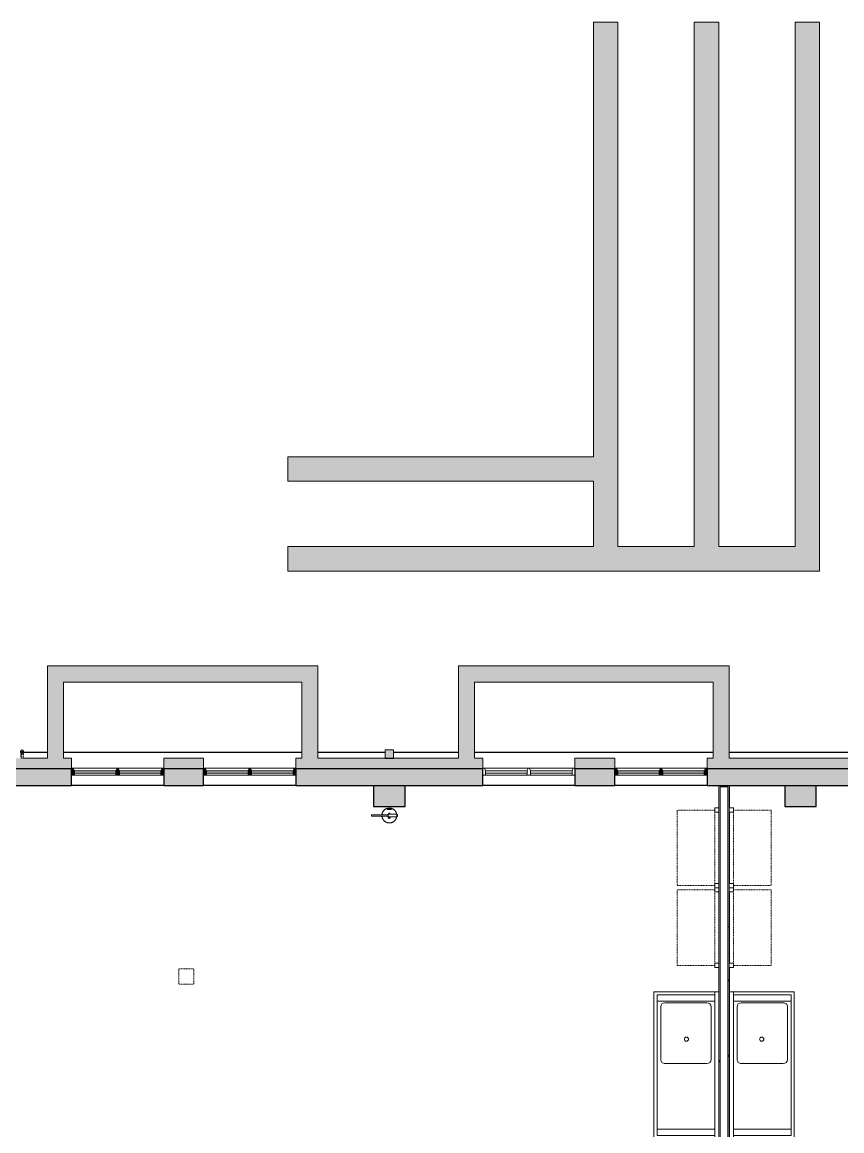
# Model space of a CAD drawing. Header units: inches. Extents: x -3640 to -1418, y -3630 to 137.
# Drawn here: x -3375 to -2985, y -391 to 137 of the extents above; entities that cross this region are included whole.
import ezdxf

# ---------------------------------------------------------------- set-up
doc = ezdxf.new("R2010")
doc.units = ezdxf.units.IN
doc.header["$MEASUREMENT"] = 0
for name, pattern in [('Dash 1_16_', [0.125, 0.0625, -0.0625]), ('Dash dot', [0.625, 0.25, -0.1875, 0, -0.1875]), ('Hidden Equipment- BSALS', [0.0625, 0.03125, -0.03125])]:
    doc.linetypes.add(name, pattern=pattern)
for name, color, linetype, lineweight in [('A-GENM', 13, 'Continuous', 9), ('A-GLAZ-CURT', 52, 'Continuous', 13), ('A-GLAZ-CWMG', 51, 'Continuous', 13), ('A-WALL', 113, 'Continuous', 13), ('A-WALL-PATT', 111, 'Continuous', 13), ('I-WALL', 2, 'Continuous', 13), ('L-SITE-WALL', 31, 'Continuous', 13), ('P-SANR-FIXT', 6, 'Continuous', 13), ('Q-SPCQ', 91, 'Continuous', 13), ('S-COLS', 52, 'Continuous', 13)]:
    doc.layers.add(name, color=color, linetype=linetype, lineweight=lineweight)
pattern_1 = [(0, (0, 0), (30.72, 7.68), [1.267, -21.773, 1.267, -21.773, -122.88]), (0, (0, 0), (30.72, 7.68), [-46.08, 1.267, -44.813, 1.267, -21.773, -53.76]), (0, (0, 0), (30.72, 7.68), [-115.2, 1.267, -14.093, 1.267, -37.133]), (120, (11.52, 3.84), (-22.011075, 22.7643), [1.267, -21.773, 1.267, -21.773, -122.88]), (120, (11.52, 3.84), (-22.011075, 22.7643), [-46.08, 1.267, -44.813, 1.267, -21.773, -53.76]), (120, (11.52, 3.84), (-22.011075, 22.7643), [-115.2, 1.267, -14.093, 1.267, -37.133]), (240, (15.36, 19.2), (-8.708925, -30.4443), [1.267, -21.773, 1.267, -21.773, -122.88]), (240, (15.36, 19.2), (-8.708925, -30.4443), [-46.08, 1.267, -44.813, 1.267, -21.773, -53.76]), (240, (15.36, 19.2), (-8.708925, -30.4443), [-115.2, 1.267, -14.093, 1.267, -37.133])]

# ---------------------------------------------------------------- blocks, each defined once
blk = doc.blocks.new('15830016-STRUCT_MARTINEZ-MOORE_CENTRAL_v2018_rvt-1-DIMENSION PLAN - LEVEL 1 _567_ - 2__ - CAD')
at = {"layer": 'A-WALL-PATT', "lineweight": 20}
h = blk.add_hatch(color=10, dxfattribs=at)
h.paths.add_polyline_path([(-1639.4, -226.64), (-1639.4, -218.64), (-1709.4, -218.64), (-1709.4, -226.64), (-1647.4, -226.64)], flags=0)
h.paths.add_polyline_path([(-1753.4, -226.64), (-1753.4, -218.64), (-1872.9, -218.64), (-1872.9, -226.64), (-1765.39, -226.64)], flags=0)
h.paths.add_polyline_path([(-1916.9, -226.64), (-1916.9, -218.64), (-1935.9, -218.64), (-1935.9, -226.64), (-1918.15, -226.64)], flags=0)
h.paths.add_polyline_path([(-1979.9, -226.64), (-1979.9, -218.64), (-2068.9, -218.64), (-2068.9, -226.64), (-1994.53, -226.64)], flags=0)
h.paths.add_polyline_path([(-2112.9, -226.64), (-2112.9, -218.64), (-2131.9, -218.64), (-2131.9, -226.64)], flags=0)
h.paths.add_polyline_path([(-2175.9, -226.64), (-2175.9, -218.64), (-2264.9, -218.64), (-2264.9, -226.64), (-2212.9, -226.64)], flags=0)
h.paths.add_polyline_path([(-2308.9, -226.64), (-2308.9, -218.64), (-2327.9, -218.64), (-2327.9, -226.64)], flags=0)
h.paths.add_polyline_path([(-2371.9, -226.64), (-2371.9, -218.64), (-2460.9, -218.64), (-2460.9, -226.64), (-2376.44, -226.64)], flags=0)
h.paths.add_polyline_path([(-2504.9, -226.64), (-2504.9, -218.64), (-2523.9, -218.64), (-2523.9, -226.64)], flags=0)
h.paths.add_polyline_path([(-2567.9, -226.64), (-2567.9, -218.64), (-2656.9, -218.64), (-2656.9, -226.64), (-2604.9, -226.64)], flags=0)
h.paths.add_polyline_path([(-2700.9, -226.64), (-2700.9, -218.64), (-2719.9, -218.64), (-2719.9, -226.64)], flags=0)
h.paths.add_polyline_path([(-2763.9, -226.64), (-2763.9, -218.64), (-2852.9, -218.64), (-2852.9, -226.64), (-2796.55, -226.64)], flags=0)
h.paths.add_polyline_path([(-2896.9, -226.64), (-2896.9, -218.64), (-2915.9, -218.64), (-2915.9, -226.64), (-2911.12, -226.64)], flags=0)
h.paths.add_polyline_path([(-2959.9, -226.64), (-2959.9, -218.64), (-3048.9, -218.64), (-3048.9, -226.64), (-2987.5, -226.64)], flags=0)
h.paths.add_polyline_path([(-3092.9, -226.64), (-3092.9, -218.64), (-3111.9, -218.64), (-3111.9, -226.64)], flags=0)
h.paths.add_polyline_path([(-3155.9, -226.64), (-3155.9, -218.64), (-3244.9, -218.64), (-3244.9, -226.64), (-3178.46, -226.64)], flags=0)
h.paths.add_polyline_path([(-3293.03, -226.64), (-3288.9, -226.64), (-3288.9, -218.64), (-3307.9, -218.64), (-3307.9, -226.64)], flags=0)
h.paths.add_polyline_path([(-3351.9, -226.64), (-3351.9, -218.64), (-3471.4, -218.64), (-3471.4, -226.64), (-3369.41, -226.64)], flags=0)
h.paths.add_polyline_path([(-3522.17, -226.64), (-3515.4, -226.64), (-3515.4, -218.64), (-3577.4, -218.64), (-3577.4, -226.64)], flags=0)
at = {"layer": 'S-COLS', "lineweight": 5}
for points in [[(-3192.9, -236.64), (-3192.9, -226.64), (-3207.9, -226.64), (-3207.9, -236.64), (-3197.55, -236.64)], [(-2996.9, -236.64), (-2996.9, -226.64), (-3011.9, -226.64), (-3011.9, -236.64)]]:
    blk.add_hatch(color=50, dxfattribs=at).paths.add_polyline_path(points, flags=0)
at = {"layer": 'A-WALL', "color": 253, "lineweight": 25}
for p, q in [((-3374.68, -210.64), (-3363.4, -210.64)), ((-3355.77, -210.64), (-3242.02, -210.64)), ((-3234.4, -210.64), (-3202.4, -210.64)), ((-3198.4, -210.64), (-3167.4, -210.64)), ((-3159.77, -210.64), (-3046.02, -210.64)), ((-3038.4, -210.64), (-2971.4, -210.64)), ((-3307.9, -226.64), (-3351.9, -226.64)), ((-3244.9, -226.64), (-3288.9, -226.64)), ((-3111.9, -226.64), (-3155.9, -226.64)), ((-3048.9, -226.64), (-3092.9, -226.64))]:
    blk.add_line(p, q, dxfattribs=at)
at = {"layer": 'L-SITE-WALL', "color": 253, "lineweight": 25}
for p, q in [((-3351.9, -218.64), (-3471.4, -218.64)), ((-3351.9, -226.64), (-3351.9, -218.64)), ((-3288.9, -218.64), (-3307.9, -218.64)), ((-3307.9, -218.64), (-3307.9, -226.64)), ((-3288.9, -226.64), (-3288.9, -218.64)), ((-3155.9, -218.64), (-3244.9, -218.64)), ((-3244.9, -218.64), (-3244.9, -226.64)), ((-3155.9, -226.64), (-3155.9, -218.64)), ((-3092.9, -218.64), (-3111.9, -218.64)), ((-3111.9, -218.64), (-3111.9, -226.64)), ((-3092.9, -226.64), (-3092.9, -218.64)), ((-2959.9, -218.64), (-3048.9, -218.64)), ((-3048.9, -218.64), (-3048.9, -226.64)), ((-3388.9, -226.64), (-3351.9, -226.64)), ((-3307.9, -226.64), (-3288.9, -226.64)), ((-3244.9, -226.64), (-3207.9, -226.64)), ((-3207.9, -226.64), (-3192.9, -226.64)), ((-3192.9, -226.64), (-3155.9, -226.64)), ((-3111.9, -226.64), (-3092.9, -226.64)), ((-3048.9, -226.64), (-3011.9, -226.64)), ((-3011.9, -226.64), (-2996.9, -226.64)), ((-2996.9, -226.64), (-2959.9, -226.64))]:
    blk.add_line(p, q, dxfattribs=at)
at = {"layer": 'S-COLS', "color": 9}
for p, q in [((-3192.9, -226.64), (-3207.9, -226.64)), ((-2996.9, -226.64), (-3011.9, -226.64))]:
    blk.add_line(p, q, dxfattribs=at)
at = {"layer": 'S-COLS', "color": 253, "lineweight": 25}
for p, q in [((-3207.9, -226.64), (-3207.9, -236.64)), ((-3192.9, -236.64), (-3192.9, -226.64)), ((-3011.9, -226.64), (-3011.9, -236.64)), ((-2996.9, -236.64), (-2996.9, -226.64)), ((-3207.9, -236.64), (-3192.9, -236.64)), ((-3011.9, -236.64), (-2996.9, -236.64))]:
    blk.add_line(p, q, dxfattribs=at)
blk = doc.blocks.new('Mild Climate Hose Bibb - 24CP-V75-DIMENSION PLAN - LEVEL 1 _567_ - 2__ - CAD')
at = {"layer": 'P-SANR-FIXT', "color": 151, "linetype": 'Dash dot', "lineweight": 9}
for p, q in [((-3376.15, -210.59), (-3376.15, -210.64)), ((-3376.02, -210.14), (-3376.09, -210.53)), ((-3376.02, -210.8), (-3376.02, -210.96)), ((-3375.86, -211.2), (-3376.02, -211.58)), ((-3375.9, -209.98), (-3375.9, -210.12)), ((-3375.9, -210.73), (-3375.9, -211.44)), ((-3375.9, -211.02), (-3375.9, -211.4)), ((-3374.77, -211.58), (-3374.94, -211.2)), ((-3374.9, -210.12), (-3374.9, -209.98)), ((-3374.9, -211.44), (-3374.9, -210.73)), ((-3374.9, -211.4), (-3374.9, -210.97)), ((-3374.71, -210.53), (-3374.77, -210.14)), ((-3374.77, -210.96), (-3374.77, -210.8)), ((-3374.65, -210.64), (-3374.65, -210.59)), ((-3376.02, -211.58), (-3376.02, -211.77)), ((-3376.02, -211.58), (-3375.56, -211.58)), ((-3374.77, -211.77), (-3376.02, -211.77)), ((-3376.02, -211.77), (-3376.02, -212.64)), ((-3376.02, -211.77), (-3374.77, -211.77)), ((-3374.77, -212.64), (-3376.02, -212.64)), ((-3375.9, -212.64), (-3375.9, -213.64)), ((-3374.9, -213.64), (-3375.9, -213.64)), ((-3375.23, -211.58), (-3374.77, -211.58)), ((-3374.9, -213.64), (-3374.9, -212.64)), ((-3374.77, -211.77), (-3374.77, -211.58)), ((-3374.77, -212.64), (-3374.77, -211.77))]:
    blk.add_line(p, q, dxfattribs=at)
for centre, major_axis, start_param, end_param in [((-3375.4, -210.59), (0.75, 0), 2.861377, 4.712389), ((-3375.4, -210.64), (0.75, 0), 3.141593, 4.712389), ((-3375.4, -210.59), (0.695, 0), 3.018497, 4.712389), ((-3375.4, -210.2), (0.627, 0), 2.202732, 4.712389), ((-3375.4, -210.96), (0.625, 0), 2.879793, 3.789388), ((-3375.4, -210.25), (0.625, 0), 2.246036, 2.990299), ((-3375.4, -209.98), (0.5, 0), 1.570796, 3.141593), ((-3375.4, -210.11), (0.504, 0), 1.570796, 4.712389), ((-3375.4, -209.98), (0.5, 0), 0, 1.570796), ((-3375.4, -210.11), (0.504, 0), 4.712389, 7.853982), ((-3375.4, -210.2), (0.627, 0), 4.712389, 7.222046), ((-3375.4, -210.59), (0.75, 0), 4.712389, 6.563401), ((-3375.4, -210.59), (0.695, 0), 4.712389, 6.40628), ((-3375.4, -210.64), (0.75, 0), 4.712389, 6.283185), ((-3375.4, -210.25), (0.625, 0), 0.132973, 0.895556), ((-3375.4, -210.96), (0.625, 0), 5.759587, 6.544985)]:
    blk.add_ellipse(centre, major_axis=major_axis, ratio=0.707107, start_param=start_param, end_param=end_param, dxfattribs=at)
blk = doc.blocks.new('15830016-PLUMB_ENCOTECH_CENTRAL_v2018_rvt-1-DIMENSION PLAN - LEVEL 1 _567_ - 2__ - CAD')
at = {"color": 161, "linetype": 'Dash dot', "lineweight": 9}
blk.add_blockref('Mild Climate Hose Bibb - 24CP-V75-DIMENSION PLAN - LEVEL 1 _567_ - 2__ - CAD', (0, 0), dxfattribs=at)
blk = doc.blocks.new('System Panel - Winco Glass-384140-DIMENSION PLAN - LEVEL 1 _567_ - 2__ - CAD')
at = {"layer": 'A-GLAZ-CURT', "lineweight": 9}
blk.add_hatch(color=90, dxfattribs=at).paths.add_polyline_path([(-9.890625, 0), (9.890625, 0), (9.890625, 1), (-9.890625, 1)], flags=0)
at = {"layer": 'A-GLAZ-CURT', "lineweight": 20}
for p, q in [((9.890625, 1), (-9.890625, 1)), ((-9.890625, 1), (-9.890625, 0)), ((-9.890625, 0), (9.890625, 0)), ((9.890625, 0), (9.890625, 1))]:
    blk.add_line(p, q, dxfattribs=at)
blk = doc.blocks.new('Rectangular Mullion - Winco Accent Full_Left-384142-DIMENSION PLAN - LEVEL 1 _567_ - 2__ - CAD')
at = {"layer": 'A-GLAZ-CWMG', "lineweight": 9}
blk.add_hatch(color=90, dxfattribs=at).paths.add_polyline_path([(0, -2), (-1.38, -2), (-1.38, 0), (-0.79, 1.25), (0, 1.25)], flags=0)
at = {"layer": 'A-GLAZ-CWMG', "lineweight": 20}
for p, q in [((-1.38, 0), (-0.79, 1.25)), ((-1.38, -2), (-1.38, 0)), ((-0.79, 1.25), (0, 1.25)), ((0, 1.25), (0, -2)), ((0, -2), (-1.38, -2))]:
    blk.add_line(p, q, dxfattribs=at)
blk = doc.blocks.new('Rectangular Mullion - Winco Accent Full_Right-V17-DIMENSION PLAN - LEVEL 1 _567_ - 2__ - CAD')
at = {"layer": 'A-GLAZ-CWMG', "lineweight": 9}
for p, q in [((-1637.4, -762.98), (-1637.4, -782.77)), ((-1634.15, -762.4), (-1634.15, -783.35))]:
    blk.add_line(p, q, dxfattribs=at)
blk = doc.blocks.new('Rectangular Mullion - Winco Accent Full_Right-V18-DIMENSION PLAN - LEVEL 1 _567_ - 2__ - CAD')
at = {"layer": 'A-GLAZ-CWMG', "lineweight": 9}
for p, q in [((-1637.4, -741.52), (-1637.4, -761.3)), ((-1634.15, -740.93), (-1634.15, -761.88))]:
    blk.add_line(p, q, dxfattribs=at)
blk = doc.blocks.new('Rectangular Mullion - Winco Accent Full-384148-DIMENSION PLAN - LEVEL 1 _567_ - 2__ - CAD')
at = {"layer": 'A-GLAZ-CWMG', "lineweight": 9}
blk.add_hatch(color=90, dxfattribs=at).paths.add_polyline_path([(-0.84, -2), (-0.84, 0), (-0.26, 1.25), (0.26, 1.25), (0.84, 0), (0.84, -2)], flags=0)
at = {"layer": 'A-GLAZ-CWMG', "lineweight": 20}
for p, q in [((-0.84, 0), (-0.26, 1.25)), ((-0.84, -2), (-0.84, 0)), ((-0.26, 1.25), (0.26, 1.25)), ((0.26, 1.25), (0.84, 0)), ((0.84, 0), (0.84, -2)), ((0.84, -2), (-0.84, -2))]:
    blk.add_line(p, q, dxfattribs=at)
blk = doc.blocks.new('Rectangular Mullion - Winco Accent Full_Right-384151-DIMENSION PLAN - LEVEL 1 _567_ - 2__ - CAD')
at = {"layer": 'A-GLAZ-CWMG', "lineweight": 9}
blk.add_hatch(color=90, dxfattribs=at).paths.add_polyline_path([(0, -2), (0, 1.25), (-0.79, 1.25), (-1.38, 0), (-1.38, -2)], flags=0)
at = {"layer": 'A-GLAZ-CWMG', "lineweight": 20}
for p, q in [((-0.79, 1.25), (-1.38, 0)), ((-1.38, 0), (-1.38, -2)), ((0, 1.25), (-0.79, 1.25)), ((0, -2), (0, 1.25)), ((-1.38, -2), (0, -2))]:
    blk.add_line(p, q, dxfattribs=at)
blk = doc.blocks.new('Sink- Basin_Washboard- BSALS - 48_W-1679932-DIMENSION PLAN - LEVEL 1 _567_ - 2__ - CAD')
at = {"layer": 'P-SANR-FIXT', "lineweight": 9}
for p, q in [((-34.38, -18.16), (-34.38, 12.84)), ((34.92, 10.84), (-34.38, 10.84)), ((-32.88, 10.84), (-32.88, -16.66)), ((-29.88, 10.84), (-29.88, -16.66)), ((31.12, 10.84), (31.12, -16.66)), ((34.12, -16.66), (34.12, 10.84)), ((-29.13, 7.09), (-29.13, -12.91)), ((-2.13, 9.09), (-27.13, 9.09)), ((-0.13, 7.09), (-0.13, -12.91)), ((-27.13, -14.91), (-2.13, -14.91)), ((34.92, -18.16), (-34.38, -18.16)), ((-32.88, -16.66), (34.12, -16.66))]:
    blk.add_line(p, q, dxfattribs=at)
for centre, radius, start, end in [((-27.13, 7.09), 2, 90, 180), ((-2.13, 7.09), 2, 360, 90), ((-11.76, -2.66), 1, 0, 180), ((-11.76, -2.66), 1, 180, 360), ((-27.13, -12.91), 2, 180, 270), ((-2.13, -12.91), 2, 270, 0)]:
    blk.add_arc(centre, radius, start, end, dxfattribs=at)
blk = doc.blocks.new('Sink- Basin_Washboard- BSALS - 48_W-1696014-DIMENSION PLAN - LEVEL 1 _567_ - 2__ - CAD')
at = {"layer": 'P-SANR-FIXT', "lineweight": 9}
for p, q in [((34.92, 18.16), (-34.38, 18.16)), ((-34.38, 18.16), (-34.38, -12.84)), ((-32.88, -10.84), (-32.88, 16.66)), ((-32.88, 16.66), (34.12, 16.66)), ((-29.88, -10.84), (-29.88, 16.66)), ((31.12, -10.84), (31.12, 16.66)), ((34.12, 16.66), (34.12, -10.84)), ((-29.13, -7.09), (-29.13, 12.91)), ((-27.13, 14.91), (-2.13, 14.91)), ((-0.13, -7.09), (-0.13, 12.91)), ((-2.13, -9.09), (-27.13, -9.09)), ((34.92, -10.84), (-34.38, -10.84))]:
    blk.add_line(p, q, dxfattribs=at)
for centre, radius, start, end in [((-27.13, 12.91), 2, 90, 180), ((-2.13, 12.91), 2, 360, 90), ((-11.76, 2.66), 1, 0, 180), ((-11.76, 2.66), 1, 180, 360), ((-27.13, -7.09), 2, 180, 270), ((-2.13, -7.09), 2, 270, 0)]:
    blk.add_arc(centre, radius, start, end, dxfattribs=at)
blk = doc.blocks.new('Basic Wall _ B3-4 7_8_-BSALS - ___-3567889-DIMENSION PLAN - LEVEL 1 _567_ - 2__ - CAD')
at = {"layer": 'I-WALL', "lineweight": 20}
for p, q in [((-3043.4, -237.31), (-3043.4, -226.64)), ((-3043.4, -273.31), (-3043.4, -239.31)), ((-3043.4, -311.31), (-3043.4, -277.31)), ((-3043.4, -322.64), (-3043.4, -313.31)), ((-3043.27, -322.64), (-3043.4, -322.64))]:
    blk.add_line(p, q, dxfattribs=at)
blk = doc.blocks.new('Basic Wall _ B3-4 7_8_-BSALS - ___-3567888-DIMENSION PLAN - LEVEL 1 _567_ - 2__ - CAD')
at = {"layer": 'I-WALL', "lineweight": 20}
for p, q in [((-3038.27, -237.31), (-3038.27, -226.64)), ((-3038.27, -273.31), (-3038.27, -239.31)), ((-3038.27, -311.31), (-3038.27, -277.31)), ((-3038.27, -394.14), (-3038.27, -313.31))]:
    blk.add_line(p, q, dxfattribs=at)
blk = doc.blocks.new('Equip-Projector-Ceiling- BSALS - PROJECTOR-3867191-DIMENSION PLAN - LEVEL 1 _567_ - 2__ - CAD')
at = {"layer": 'Q-SPCQ', "linetype": 'Hidden Equipment- BSALS', "lineweight": 20}
for p, q in [((-3.65, -3.65), (-3.65, 3.65)), ((-3.65, 3.65), (3.65, 3.65)), ((3.65, 3.65), (3.65, -3.65)), ((3.65, -3.65), (-3.65, -3.65))]:
    blk.add_line(p, q, dxfattribs=at)
blk = doc.blocks.new('System Panel - Winco Glass-V81-DIMENSION PLAN - LEVEL 1 _567_ - 2__ - CAD')
at = {"layer": 'A-GLAZ-CURT', "lineweight": 20}
for p, q in [((9.890625, 1), (-9.890625, 1)), ((-9.890625, 1), (-9.890625, 0)), ((-9.890625, 0), (9.890625, 0)), ((9.890625, 0), (9.890625, 1))]:
    blk.add_line(p, q, dxfattribs=at)
blk = doc.blocks.new('Rectangular Mullion - Winco Accent Full_Left-V82-DIMENSION PLAN - LEVEL 1 _567_ - 2__ - CAD')
at = {"layer": 'A-GLAZ-CWMG', "lineweight": 20}
for p, q in [((-1.37, 0), (-0.79, 1.25)), ((-1.37, -2), (-1.37, 0)), ((-0.79, 1.25), (0, 1.25)), ((0, 1.25), (0, -2)), ((0, -2), (-1.37, -2))]:
    blk.add_line(p, q, dxfattribs=at)
blk = doc.blocks.new('Rectangular Mullion - Winco Accent Full_Right-V83-DIMENSION PLAN - LEVEL 1 _567_ - 2__ - CAD')
at = {"layer": 'A-GLAZ-CWMG', "lineweight": 9}
for p, q in [((-3133.63, -218.39), (-3112.69, -218.39)), ((-3133.05, -221.64), (-3113.27, -221.64))]:
    blk.add_line(p, q, dxfattribs=at)
blk = doc.blocks.new('Rectangular Mullion - Winco Accent Full_Right-V84-DIMENSION PLAN - LEVEL 1 _567_ - 2__ - CAD')
at = {"layer": 'A-GLAZ-CWMG', "lineweight": 9}
for p, q in [((-3155.1, -218.39), (-3134.16, -218.39)), ((-3154.52, -221.64), (-3134.74, -221.64))]:
    blk.add_line(p, q, dxfattribs=at)
blk = doc.blocks.new('Rectangular Mullion - Winco Accent Full-V85-DIMENSION PLAN - LEVEL 1 _567_ - 2__ - CAD')
at = {"layer": 'A-GLAZ-CWMG', "lineweight": 20}
for p, q in [((-0.84, 0), (-0.26, 1.25)), ((-0.84, -2), (-0.84, 0)), ((-0.26, 1.25), (0.26, 1.25)), ((0.26, 1.25), (0.84, 0)), ((0.84, 0), (0.84, -2)), ((0.84, -2), (-0.84, -2))]:
    blk.add_line(p, q, dxfattribs=at)
blk = doc.blocks.new('Rectangular Mullion - Winco Accent Full_Right-V86-DIMENSION PLAN - LEVEL 1 _567_ - 2__ - CAD')
at = {"layer": 'A-GLAZ-CWMG', "lineweight": 20}
for p, q in [((-0.79, 1.25), (-1.37, 0)), ((-1.37, 0), (-1.37, -2)), ((0, 1.25), (-0.79, 1.25)), ((0, -2), (0, 1.25)), ((-1.37, -2), (0, -2))]:
    blk.add_line(p, q, dxfattribs=at)
blk = doc.blocks.new('Equip-Fire_Extinguisher-Bracket-Mnt-BSALS - FEB-V91-DIMENSION PLAN - LEVEL 1 _567_ - 2__ - CAD')
at = {"layer": 'Q-SPCQ', "lineweight": 20}
for p, q in [((-0.89, 3.2), (0.89, 3.2)), ((-0.89, 2.81), (-0.89, 3.2)), ((-0.89, 2.71), (-0.89, 2.81)), ((-0.89, 2.81), (0.89, 2.81)), ((-0.81, 2.81), (-0.81, 2.71)), ((-0.59, -0.59), (-0.59, 0.59)), ((-0.2, 1.1), (-0.2, 0.59)), ((-0.2, 1.1), (0.2, 1.1)), ((-0.19, 1.1), (-0.2, 1.1)), ((0.2, 1.1), (0.19, 1.1)), ((0.2, 0.59), (0.2, 1.1)), ((0.81, 2.71), (0.81, 2.81)), ((0.89, 3.2), (0.89, 2.81)), ((0.89, 2.81), (0.89, 2.71)), ((3.54, 0.59), (3.54, -0.59)), ((3.94, 0.46), (3.94, 0.51)), ((3.94, 0.46), (3.94, -0.46)), ((-0.47, -0.8), (-0.47, -1.27)), ((-0.47, -0.8), (0.47, -0.8)), ((-0.45, -0.8), (-0.47, -0.8)), ((-0.47, -1.27), (-0.45, -1.27)), ((0.47, -1.27), (-0.47, -1.27)), ((-0.2, -0.59), (-0.2, -0.8)), ((0.2, -0.8), (0.2, -0.59)), ((0.47, -0.8), (0.45, -0.8)), ((0.45, -1.27), (0.47, -1.27)), ((0.47, -1.27), (0.47, -0.8)), ((3.94, -0.51), (3.94, -0.46))]:
    blk.add_line(p, q, dxfattribs=at)
at = {"layer": 'Q-SPCQ', "lineweight": 20, "flags": 128}
for points in [[(-8.22, -0.35), (-8.29, -0.35), (-8.36, -0.32), (-8.43, -0.28), (-8.48, -0.23), (-8.52, -0.17), (-8.55, -0.1), (-8.57, -0.03), (-8.57, 0.04), (-8.55, 0.12), (-8.52, 0.19), (-8.47, 0.25), (-8.42, 0.29), (-8.37, 0.32), (-8.29, 0.35), (-8.22, 0.35)], [(-0.59, 0.35), (-2.13, 0.35), (-3.61, 0.35), (-4.89, 0.35), (-5.96, 0.35), (-6.82, 0.35), (-7.47, 0.35), (-7.92, 0.35), (-8.17, 0.35), (-8.2, 0.35), (-8.03, 0.35)], [(-8.03, 0.35), (-8.2, 0.35), (-8.17, 0.35), (-7.92, 0.35), (-7.47, 0.35), (-6.82, 0.35), (-5.96, 0.35), (-4.89, 0.35), (-3.61, 0.35), (-2.13, 0.35), (-0.59, 0.35)], [(3.49, 0.59), (3.47, 0.7), (3.44, 0.84), (3.41, 0.98), (3.36, 1.11), (3.32, 1.25), (3.26, 1.38), (3.21, 1.51), (3.14, 1.64), (3.07, 1.76), (3, 1.88), (2.92, 2), (2.84, 2.12), (2.76, 2.23), (2.66, 2.34), (2.57, 2.44), (2.47, 2.54), (2.37, 2.64), (2.26, 2.73), (2.15, 2.82), (2.03, 2.9), (1.91, 2.98), (1.79, 3.06), (1.67, 3.13), (1.54, 3.19), (1.41, 3.25), (1.28, 3.3), (1.15, 3.35), (1.02, 3.39), (0.88, 3.43), (0.74, 3.46), (0.6, 3.49), (0.46, 3.51), (0.32, 3.53), (0.18, 3.54), (0.04, 3.54), (-0.1, 3.54), (-0.25, 3.53), (-0.39, 3.52), (-0.53, 3.5), (-0.67, 3.48), (-0.81, 3.45), (-0.94, 3.42), (-1.08, 3.38), (-1.21, 3.33), (-1.34, 3.28), (-1.47, 3.22), (-1.6, 3.16), (-1.73, 3.09), (-1.85, 3.02), (-1.97, 2.95), (-2.09, 2.86), (-2.2, 2.78), (-2.31, 2.69), (-2.41, 2.59), (-2.52, 2.5), (-2.61, 2.39), (-2.71, 2.29), (-2.8, 2.18), (-2.88, 2.06), (-2.96, 1.95), (-3.04, 1.83), (-3.11, 1.7), (-3.17, 1.58), (-3.23, 1.45), (-3.29, 1.32), (-3.34, 1.19), (-3.38, 1.05), (-3.42, 0.92), (-3.46, 0.78), (-3.49, 0.64), (-3.51, 0.5), (-3.53, 0.36)], [(-8.03, -0.35), (-8.2, -0.35), (-8.17, -0.35), (-7.92, -0.35), (-7.47, -0.35), (-6.82, -0.35), (-5.96, -0.35), (-4.89, -0.35), (-3.61, -0.35), (-2.13, -0.35), (-0.59, -0.35)], [(-0.59, -0.35), (-2.13, -0.35), (-3.61, -0.35), (-4.89, -0.35), (-5.96, -0.35), (-6.82, -0.35), (-7.47, -0.35), (-7.92, -0.35), (-8.17, -0.35), (-8.2, -0.35), (-8.03, -0.35)], [(-3.53, -0.35), (-3.52, -0.42), (-3.5, -0.56), (-3.47, -0.7), (-3.44, -0.84), (-3.41, -0.98), (-3.36, -1.11), (-3.32, -1.25), (-3.26, -1.38), (-3.21, -1.51), (-3.14, -1.64), (-3.07, -1.76), (-3, -1.88), (-2.92, -2), (-2.84, -2.12), (-2.76, -2.23), (-2.66, -2.34), (-2.57, -2.44), (-2.47, -2.54), (-2.37, -2.64), (-2.26, -2.73), (-2.15, -2.82), (-2.03, -2.9), (-1.91, -2.98), (-1.79, -3.06), (-1.67, -3.13), (-1.54, -3.19), (-1.41, -3.25), (-1.28, -3.3), (-1.15, -3.35), (-1.02, -3.39), (-0.88, -3.43), (-0.74, -3.46), (-0.6, -3.49), (-0.46, -3.51), (-0.32, -3.53), (-0.18, -3.54), (-0.04, -3.54), (0.1, -3.54), (0.25, -3.53), (0.39, -3.52), (0.53, -3.5), (0.67, -3.48), (0.81, -3.45), (0.94, -3.42), (1.08, -3.38), (1.21, -3.33), (1.34, -3.28), (1.47, -3.22), (1.6, -3.16), (1.73, -3.09), (1.85, -3.02), (1.97, -2.95), (2.09, -2.86), (2.2, -2.78), (2.31, -2.69), (2.41, -2.59), (2.52, -2.5), (2.61, -2.39), (2.71, -2.29), (2.8, -2.18), (2.88, -2.06), (2.96, -1.95), (3.04, -1.83), (3.11, -1.7), (3.17, -1.58), (3.23, -1.45), (3.29, -1.32), (3.34, -1.19), (3.38, -1.05), (3.42, -0.92), (3.46, -0.78), (3.49, -0.64), (3.49, -0.59)]]:
    blk.add_lwpolyline(points, dxfattribs=at)
at = {"layer": 'Q-SPCQ', "lineweight": 20}
for start, end in [(118.4338, 121.2684), (58.8541, 61.3152), (238.8541, 241.3152), (298.4338, 301.2684)]:
    blk.add_arc((0, 0), 3.54, start, end, dxfattribs=at)
for centre, start_param, end_param in [((-0.01, 1.79), 1.719907, 1.734919), ((0.01, 1.79), 1.406674, 1.421685)]:
    blk.add_ellipse(centre, major_axis=(5.38, 0), ratio=0.173648, start_param=start_param, end_param=end_param, dxfattribs=at)
for points in [[(-0.89, 2.71), (-0.89, 2.74), (-0.89, 2.78), (-0.89, 2.81)], [(-0.59, 0.59), (-0.12, 0.59), (1.26, 0.59), (3.54, 0.59)], [(0.89, 2.81), (0.89, 2.78), (0.89, 2.74), (0.89, 2.71)], [(3.54, 0.51), (3.68, 0.51), (3.81, 0.51), (3.94, 0.51)], [(3.54, 0.46), (3.68, 0.46), (3.81, 0.46), (3.94, 0.46)], [(3.54, -0.59), (1.26, -0.59), (-0.12, -0.59), (-0.59, -0.59)], [(3.94, -0.46), (3.81, -0.46), (3.68, -0.46), (3.54, -0.46)], [(3.94, -0.51), (3.81, -0.51), (3.68, -0.51), (3.54, -0.51)]]:
    blk.add_open_spline(points, degree=3, dxfattribs=at)
blk = doc.blocks.new('Equip- Lab-Shelving System-Wall Mounted- 5 Shelves- BSALS - 36_ Wide-3245394-DIMENSION PLAN - LEVEL 1 _567_ - 2__ - CAD')
at = {"layer": 'Q-SPCQ', "lineweight": 20}
for p, q in [((-19.26, -22), (-17.26, -22)), ((-19.26, -22), (-19.26, -24)), ((-17.26, -24), (-19.26, -24)), ((-17.26, -24), (-17.26, -22)), ((16.74, -22), (18.74, -22)), ((16.74, -22), (16.74, -24)), ((18.74, -24), (16.74, -24)), ((18.74, -24), (18.74, -22))]:
    blk.add_line(p, q, dxfattribs=at)
at = {"layer": 'Q-SPCQ', "linetype": 'Dash 1_16_', "lineweight": 9}
for p, q in [((-18.26, -42), (-18.26, -24)), ((-18.26, -24), (17.74, -24)), ((17.74, -24), (17.74, -42)), ((17.74, -42), (-18.26, -42))]:
    blk.add_line(p, q, dxfattribs=at)
blk = doc.blocks.new('Equip- Lab-Shelving System-Wall Mounted- 5 Shelves- BSALS - 36_ Wide-3425155-DIMENSION PLAN - LEVEL 1 _567_ - 2__ - CAD')
at = {"layer": 'Q-SPCQ', "linetype": 'Dash 1_16_', "lineweight": 9}
for p, q in [((17.74, 42), (-18.26, 42)), ((-18.26, 42), (-18.26, 24)), ((17.74, 24), (17.74, 42)), ((-18.26, 24), (17.74, 24))]:
    blk.add_line(p, q, dxfattribs=at)
at = {"layer": 'Q-SPCQ', "lineweight": 20}
for p, q in [((-19.26, 24), (-17.26, 24)), ((-19.26, 24), (-19.26, 22)), ((-17.26, 22), (-19.26, 22)), ((-17.26, 22), (-17.26, 24)), ((16.74, 24), (18.74, 24)), ((16.74, 24), (16.74, 22)), ((18.74, 22), (16.74, 22)), ((18.74, 22), (18.74, 24))]:
    blk.add_line(p, q, dxfattribs=at)
blk = doc.blocks.new('Down Spouts3 - Down Spouts-4005655-DIMENSION PLAN - LEVEL 1 _567_ - 2__ - CAD')
at = {"layer": 'A-GENM'}
h = blk.add_hatch(color=90, dxfattribs=at)
h.paths.add_polyline_path([(-2022.4, -213.65), (-2022.4, -209.65), (-2026.4, -209.65), (-2026.4, -213.65)], flags=0)
h.paths.add_polyline_path([(-2614.4, -213.65), (-2610.4, -213.65), (-2610.4, -209.65), (-2614.4, -209.65)], flags=0)
h.paths.add_polyline_path([(-3202.4, -213.65), (-3198.4, -213.65), (-3198.4, -209.65), (-3202.4, -209.65)], flags=0)
for p, q in [((-3198.4, -209.65), (-3202.4, -209.65)), ((-3202.4, -209.65), (-3202.4, -213.65)), ((-3198.4, -213.65), (-3198.4, -209.65)), ((-3202.4, -213.65), (-3198.4, -213.65))]:
    blk.add_line(p, q, dxfattribs=at)

msp = doc.modelspace()

# ---------------------------------------------------------------- hatches: boundary and pattern name
at = {"layer": 'A-WALL-PATT', "lineweight": 20}
for points in [[(-3091.4, -112.77), (-3091.4, 137.14), (-3103.02, 137.14), (-3103.02, -112.77)], [(-3043.4, -112.77), (-3043.4, 137.14), (-3055.02, 137.14), (-3055.02, -112.77)], [(-3007.02, -112.77), (-2995.4, -112.77), (-2995.4, 137.14), (-3007.02, 137.14)], [(-3103.02, -81.64), (-3103.02, -70.02), (-3248.77, -70.02), (-3248.77, -81.64), (-3140.26, -81.64)], [(-2995.4, -124.39), (-2995.4, -112.77), (-3248.77, -112.77), (-3248.77, -124.39), (-3140.26, -124.39)], [(-3242.02, -177.27), (-3242.02, -169.64), (-3363.4, -169.64), (-3363.4, -177.27), (-3355.77, -177.27)], [(-3046.02, -177.27), (-3046.02, -169.64), (-3167.4, -169.64), (-3167.4, -177.27), (-3140.26, -177.27)]]:
    msp.add_hatch(color=10, dxfattribs=at).paths.add_polyline_path(points, flags=0)

# ---------------------------------------------------------------- linework, layer by layer
at = {"layer": 'A-WALL', "lineweight": 20}
for p, q in [((-3234.4, -169.64), (-3363.4, -169.64)), ((-3038.4, -169.64), (-3167.4, -169.64)), ((-3355.77, -177.27), (-3242.02, -177.27)), ((-3159.77, -177.27), (-3046.02, -177.27))]:
    msp.add_line(p, q, dxfattribs=at)
at = {"layer": 'I-WALL', "lineweight": 20}
for p, q in [((-3103.02, 137.14), (-3103.02, -70.02)), ((-3091.4, 137.14), (-3103.02, 137.14)), ((-3091.4, -112.77), (-3091.4, 137.14)), ((-3055.02, 137.14), (-3055.02, -112.77)), ((-3043.4, 137.14), (-3055.02, 137.14)), ((-3043.4, -112.77), (-3043.4, 137.14)), ((-3007.02, 137.14), (-3007.02, -112.77)), ((-2995.4, 137.14), (-3007.02, 137.14)), ((-2995.4, -124.39), (-2995.4, 137.14)), ((-3103.02, -70.02), (-3248.77, -70.02)), ((-3248.77, -70.02), (-3248.77, -81.64)), ((-3248.77, -81.64), (-3103.02, -81.64)), ((-3103.02, -81.64), (-3103.02, -112.77)), ((-3103.02, -112.77), (-3248.77, -112.77)), ((-3248.77, -112.77), (-3248.77, -124.39)), ((-3055.02, -112.77), (-3091.4, -112.77)), ((-3007.02, -112.77), (-3043.4, -112.77)), ((-3248.77, -124.39), (-2995.4, -124.39))]:
    msp.add_line(p, q, dxfattribs=at)

# ---------------------------------------------------------------- block references
at = {"lineweight": 5}
msp.add_blockref('15830016-STRUCT_MARTINEZ-MOORE_CENTRAL_v2018_rvt-1-DIMENSION PLAN - LEVEL 1 _567_ - 2__ - CAD', (0, 0), dxfattribs=at)

# ---------------------------------------------------------------- next in the draw order: hatches: boundary and pattern name
at = {"layer": 'A-WALL-PATT', "lineweight": 20}
for points in [[(-3242.02, -213.64), (-3234.4, -213.64), (-3234.4, -169.64), (-3242.02, -169.64), (-3242.02, -192.45)], [(-3046.02, -213.64), (-3038.4, -213.64), (-3038.4, -169.64), (-3046.02, -169.64), (-3046.02, -192.45)], [(-3363.4, -213.64), (-3355.77, -213.64), (-3355.77, -177.27), (-3363.4, -177.27), (-3363.4, -192.45)], [(-3159.77, -213.64), (-3159.77, -177.27), (-3167.4, -177.27), (-3167.4, -213.64)]]:
    msp.add_hatch(color=10, dxfattribs=at).paths.add_polyline_path(points, flags=0)
h = msp.add_hatch(color=10, dxfattribs=at)
h.paths.add_polyline_path([(-3590.4, -226.64), (-3515.4, -226.64), (-3515.4, -213.64), (-3590.4, -213.64)], flags=0)
h.paths.add_polyline_path([(-3471.4, -226.64), (-3351.9, -226.64), (-3351.9, -213.64), (-3471.4, -213.64)], flags=0)
h.paths.add_polyline_path([(-3288.9, -226.64), (-3288.9, -213.64), (-3307.9, -213.64), (-3307.9, -226.64), (-3293.03, -226.64)], flags=0)
h.paths.add_polyline_path([(-3244.9, -226.64), (-3155.9, -226.64), (-3155.9, -213.64), (-3244.9, -213.64)], flags=0)
h.paths.add_polyline_path([(-3111.9, -226.64), (-3092.9, -226.64), (-3092.9, -213.64), (-3111.9, -213.64)], flags=0)
h.paths.add_polyline_path([(-3048.9, -226.64), (-2959.9, -226.64), (-2959.9, -213.64), (-3048.9, -213.64)], flags=0)
h.paths.add_polyline_path([(-2911.12, -226.64), (-2896.9, -226.64), (-2896.9, -213.64), (-2915.9, -213.64), (-2915.9, -226.64)], flags=0)
h.paths.add_polyline_path([(-2852.9, -226.64), (-2763.9, -226.64), (-2763.9, -213.64), (-2852.9, -213.64)], flags=0)
h.paths.add_polyline_path([(-2700.9, -226.64), (-2700.9, -213.64), (-2719.9, -213.64), (-2719.9, -226.64)], flags=0)
h.paths.add_polyline_path([(-2656.9, -226.64), (-2567.9, -226.64), (-2567.9, -213.64), (-2656.9, -213.64)], flags=0)
h.paths.add_polyline_path([(-2523.9, -226.64), (-2504.9, -226.64), (-2504.9, -213.64), (-2523.9, -213.64)], flags=0)
h.paths.add_polyline_path([(-2460.9, -226.64), (-2371.9, -226.64), (-2371.9, -213.64), (-2460.9, -213.64)], flags=0)
h.paths.add_polyline_path([(-2327.9, -226.64), (-2308.9, -226.64), (-2308.9, -213.64), (-2327.9, -213.64)], flags=0)
h.paths.add_polyline_path([(-2264.9, -226.64), (-2175.9, -226.64), (-2175.9, -213.64), (-2264.9, -213.64)], flags=0)
h.paths.add_polyline_path([(-2112.9, -226.64), (-2112.9, -213.64), (-2131.9, -213.64), (-2131.9, -226.64)], flags=0)
h.paths.add_polyline_path([(-2068.9, -226.64), (-1979.9, -226.64), (-1979.9, -213.64), (-2068.9, -213.64)], flags=0)
h.paths.add_polyline_path([(-1935.9, -226.64), (-1916.9, -226.64), (-1916.9, -213.64), (-1935.9, -213.64)], flags=0)
h.paths.add_polyline_path([(-1872.9, -226.64), (-1753.4, -226.64), (-1753.4, -213.64), (-1872.9, -213.64)], flags=0)
h.paths.add_polyline_path([(-1709.4, -226.64), (-1647.4, -226.64), (-1647.4, -213.64), (-1709.4, -213.64)], flags=0)
at = {"layer": 'A-WALL-PATT', "lineweight": 9}
h = msp.add_hatch(dxfattribs=at)
h.set_pattern_fill('FP_1', color=256, style=0, pattern_type=2)
h.set_pattern_definition(pattern_1)
h.paths.add_polyline_path([(-3043.27, -394.14), (-3042.65, -394.14), (-3042.65, -226.64), (-3043.27, -226.64), (-3043.27, -321.94)], flags=0)
h = msp.add_hatch(dxfattribs=at)
h.set_pattern_fill('FP_1', color=256, style=0, pattern_type=2)
h.set_pattern_definition(pattern_1)
h.paths.add_polyline_path([(-3038.4, -394.14), (-3038.4, -226.64), (-3042.65, -226.64), (-3042.65, -227.27), (-3039.02, -227.27), (-3039.02, -394.14)], flags=0)

# ---------------------------------------------------------------- next in the draw order: linework, layer by layer
at = {"layer": 'A-WALL', "lineweight": 20}
for p, q in [((-3363.4, -169.64), (-3363.4, -213.64)), ((-3234.4, -213.64), (-3234.4, -169.64)), ((-3167.4, -169.64), (-3167.4, -213.64)), ((-3038.4, -213.64), (-3038.4, -169.64)), ((-3355.77, -213.64), (-3355.77, -177.27)), ((-3242.02, -177.27), (-3242.02, -213.64)), ((-3159.77, -213.64), (-3159.77, -177.27)), ((-3046.02, -177.27), (-3046.02, -213.64)), ((-3363.4, -213.64), (-3374.91, -213.64)), ((-3351.9, -213.64), (-3355.77, -213.64)), ((-3351.9, -226.64), (-3351.9, -213.64)), ((-3288.9, -213.64), (-3307.9, -213.64)), ((-3307.9, -213.64), (-3307.9, -226.64)), ((-3288.9, -226.64), (-3288.9, -213.64)), ((-3242.02, -213.64), (-3244.9, -213.64)), ((-3244.9, -213.64), (-3244.9, -226.64)), ((-3167.4, -213.64), (-3234.4, -213.64)), ((-3155.9, -213.64), (-3159.77, -213.64)), ((-3155.9, -226.64), (-3155.9, -213.64)), ((-3092.9, -213.64), (-3111.9, -213.64)), ((-3111.9, -213.64), (-3111.9, -226.64)), ((-3092.9, -226.64), (-3092.9, -213.64)), ((-3046.02, -213.64), (-3048.9, -213.64)), ((-3048.9, -213.64), (-3048.9, -226.64)), ((-2971.4, -213.64), (-3038.4, -213.64)), ((-3471.4, -226.64), (-3351.9, -226.64)), ((-3307.9, -226.64), (-3288.9, -226.64)), ((-3244.9, -226.64), (-3155.9, -226.64)), ((-3111.9, -226.64), (-3092.9, -226.64)), ((-3048.9, -226.64), (-2959.9, -226.64))]:
    msp.add_line(p, q, dxfattribs=at)
at = {"layer": 'A-WALL'}
for p, q in [((-3042.65, -394.77), (-3042.65, -227.27)), ((-3039.02, -227.27), (-3042.65, -227.27)), ((-3039.02, -394.77), (-3039.02, -227.27))]:
    msp.add_line(p, q, dxfattribs=at)
at = {"layer": 'I-WALL', "lineweight": 20}
for p, q in [((-3043.27, -226.64), (-3043.27, -237.31)), ((-3038.4, -237.31), (-3038.4, -226.64)), ((-3043.27, -239.31), (-3043.27, -273.31)), ((-3038.4, -273.31), (-3038.4, -239.31)), ((-3043.27, -277.31), (-3043.27, -311.31)), ((-3038.4, -311.31), (-3038.4, -277.31)), ((-3043.27, -313.31), (-3043.27, -394.14)), ((-3038.4, -394.14), (-3038.4, -313.31))]:
    msp.add_line(p, q, dxfattribs=at)

# ---------------------------------------------------------------- next in the draw order: block references
at = {"lineweight": 5}
msp.add_blockref('15830016-PLUMB_ENCOTECH_CENTRAL_v2018_rvt-1-DIMENSION PLAN - LEVEL 1 _567_ - 2__ - CAD', (0, 0), dxfattribs=at)
at = {"layer": 'A-GENM'}
msp.add_blockref('Down Spouts3 - Down Spouts-4005655-DIMENSION PLAN - LEVEL 1 _567_ - 2__ - CAD', (0, 0), dxfattribs=at)
at = {"layer": 'A-GLAZ-CURT', "lineweight": 9, "rotation": 180}
for name, p in [('System Panel - Winco Glass-384140-DIMENSION PLAN - LEVEL 1 _567_ - 2__ - CAD', (-3340.63, -219.64)), ('System Panel - Winco Glass-384140-DIMENSION PLAN - LEVEL 1 _567_ - 2__ - CAD', (-3319.16, -219.64)), ('System Panel - Winco Glass-384140-DIMENSION PLAN - LEVEL 1 _567_ - 2__ - CAD', (-3277.63, -219.64)), ('System Panel - Winco Glass-384140-DIMENSION PLAN - LEVEL 1 _567_ - 2__ - CAD', (-3256.16, -219.64)), ('System Panel - Winco Glass-V81-DIMENSION PLAN - LEVEL 1 _567_ - 2__ - CAD', (-3144.63, -219.64)), ('System Panel - Winco Glass-V81-DIMENSION PLAN - LEVEL 1 _567_ - 2__ - CAD', (-3123.16, -219.64)), ('System Panel - Winco Glass-384140-DIMENSION PLAN - LEVEL 1 _567_ - 2__ - CAD', (-3081.63, -219.64)), ('System Panel - Winco Glass-384140-DIMENSION PLAN - LEVEL 1 _567_ - 2__ - CAD', (-3060.16, -219.64))]:
    msp.add_blockref(name, p, dxfattribs=at)
at = {"layer": 'A-GLAZ-CWMG', "lineweight": 9, "extrusion": (0, 0, -1)}
for name, p in [('Rectangular Mullion - Winco Accent Full_Left-384142-DIMENSION PLAN - LEVEL 1 _567_ - 2__ - CAD', (3351.9, -219.64)), ('Rectangular Mullion - Winco Accent Full-384148-DIMENSION PLAN - LEVEL 1 _567_ - 2__ - CAD', (3329.9, -219.64)), ('Rectangular Mullion - Winco Accent Full_Left-384142-DIMENSION PLAN - LEVEL 1 _567_ - 2__ - CAD', (3288.9, -219.64)), ('Rectangular Mullion - Winco Accent Full-384148-DIMENSION PLAN - LEVEL 1 _567_ - 2__ - CAD', (3266.9, -219.64)), ('Rectangular Mullion - Winco Accent Full_Left-V82-DIMENSION PLAN - LEVEL 1 _567_ - 2__ - CAD', (3155.9, -219.64)), ('Rectangular Mullion - Winco Accent Full-V85-DIMENSION PLAN - LEVEL 1 _567_ - 2__ - CAD', (3133.9, -219.64)), ('Rectangular Mullion - Winco Accent Full_Left-384142-DIMENSION PLAN - LEVEL 1 _567_ - 2__ - CAD', (3092.9, -219.64)), ('Rectangular Mullion - Winco Accent Full-384148-DIMENSION PLAN - LEVEL 1 _567_ - 2__ - CAD', (3070.9, -219.64))]:
    msp.add_blockref(name, p, dxfattribs=at)
at = {"layer": 'A-GLAZ-CWMG', "lineweight": 9}
for name, p, rotation in [('Rectangular Mullion - Winco Accent Full_Right-V18-DIMENSION PLAN - LEVEL 1 _567_ - 2__ - CAD', (-4092.04, 1415.75), 90.00000000000034), ('Rectangular Mullion - Winco Accent Full_Right-V17-DIMENSION PLAN - LEVEL 1 _567_ - 2__ - CAD', (-4092.04, 1415.75), 90.0000000000004), ('Rectangular Mullion - Winco Accent Full_Right-V18-DIMENSION PLAN - LEVEL 1 _567_ - 2__ - CAD', (-4029.04, 1415.75), 90.00000000000034), ('Rectangular Mullion - Winco Accent Full_Right-V17-DIMENSION PLAN - LEVEL 1 _567_ - 2__ - CAD', (-4029.04, 1415.75), 90.00000000000038), ('Rectangular Mullion - Winco Accent Full_Right-V18-DIMENSION PLAN - LEVEL 1 _567_ - 2__ - CAD', (-3833.04, 1415.75), 90.00000000000034), ('Rectangular Mullion - Winco Accent Full_Right-V17-DIMENSION PLAN - LEVEL 1 _567_ - 2__ - CAD', (-3833.04, 1415.75), 90.00000000000044)]:
    msp.add_blockref(name, p, dxfattribs=dict(at, rotation=rotation))
for name, p in [('Rectangular Mullion - Winco Accent Full_Right-384151-DIMENSION PLAN - LEVEL 1 _567_ - 2__ - CAD', (-3307.9, -219.64)), ('Rectangular Mullion - Winco Accent Full_Right-384151-DIMENSION PLAN - LEVEL 1 _567_ - 2__ - CAD', (-3244.9, -219.64)), ('Rectangular Mullion - Winco Accent Full_Right-V84-DIMENSION PLAN - LEVEL 1 _567_ - 2__ - CAD', (0, 0)), ('Rectangular Mullion - Winco Accent Full_Right-V83-DIMENSION PLAN - LEVEL 1 _567_ - 2__ - CAD', (0, 0)), ('Rectangular Mullion - Winco Accent Full_Right-V86-DIMENSION PLAN - LEVEL 1 _567_ - 2__ - CAD', (-3111.9, -219.64)), ('Rectangular Mullion - Winco Accent Full_Right-384151-DIMENSION PLAN - LEVEL 1 _567_ - 2__ - CAD', (-3048.9, -219.64))]:
    msp.add_blockref(name, p, dxfattribs=at)
at = {"layer": 'I-WALL', "lineweight": 20}
for name in ['Basic Wall _ B3-4 7_8_-BSALS - ___-3567889-DIMENSION PLAN - LEVEL 1 _567_ - 2__ - CAD', 'Basic Wall _ B3-4 7_8_-BSALS - ___-3567888-DIMENSION PLAN - LEVEL 1 _567_ - 2__ - CAD']:
    msp.add_blockref(name, (0, 0), dxfattribs=at)
at = {"layer": 'P-SANR-FIXT', "lineweight": 9}
for name, p, rotation in [('Sink- Basin_Washboard- BSALS - 48_W-1679932-DIMENSION PLAN - LEVEL 1 _567_ - 2__ - CAD', (-3056.11, -359.22), 269.9999999999996), ('Sink- Basin_Washboard- BSALS - 48_W-1696014-DIMENSION PLAN - LEVEL 1 _567_ - 2__ - CAD', (-3025.55, -359.22), 270.0000000000003)]:
    msp.add_blockref(name, p, dxfattribs=dict(at, rotation=rotation))
at = {"layer": 'Q-SPCQ', "linetype": 'Hidden Equipment- BSALS', "lineweight": 20}
msp.add_blockref('Equip-Fire_Extinguisher-Bracket-Mnt-BSALS - FEB-V91-DIMENSION PLAN - LEVEL 1 _567_ - 2__ - CAD', (-3200.4, -240.89), dxfattribs=at)
at = {"layer": 'Q-SPCQ', "linetype": 'Hidden Equipment- BSALS', "lineweight": 20, "rotation": 270}
for name, p in [('Equip- Lab-Shelving System-Wall Mounted- 5 Shelves- BSALS - 36_ Wide-3245394-DIMENSION PLAN - LEVEL 1 _567_ - 2__ - CAD', (-3021.27, -256.57)), ('Equip- Lab-Shelving System-Wall Mounted- 5 Shelves- BSALS - 36_ Wide-3425155-DIMENSION PLAN - LEVEL 1 _567_ - 2__ - CAD', (-3060.4, -256.57)), ('Equip- Lab-Shelving System-Wall Mounted- 5 Shelves- BSALS - 36_ Wide-3245394-DIMENSION PLAN - LEVEL 1 _567_ - 2__ - CAD', (-3021.27, -294.57)), ('Equip- Lab-Shelving System-Wall Mounted- 5 Shelves- BSALS - 36_ Wide-3425155-DIMENSION PLAN - LEVEL 1 _567_ - 2__ - CAD', (-3060.4, -294.57))]:
    msp.add_blockref(name, p, dxfattribs=at)
at = {"layer": 'Q-SPCQ', "linetype": 'Hidden Equipment- BSALS', "lineweight": 20, "extrusion": (0, 0, -1), "rotation": 180}
msp.add_blockref('Equip-Projector-Ceiling- BSALS - PROJECTOR-3867191-DIMENSION PLAN - LEVEL 1 _567_ - 2__ - CAD', (3297.15, -317.66), dxfattribs=at)

doc.saveas('drawing.dxf')
